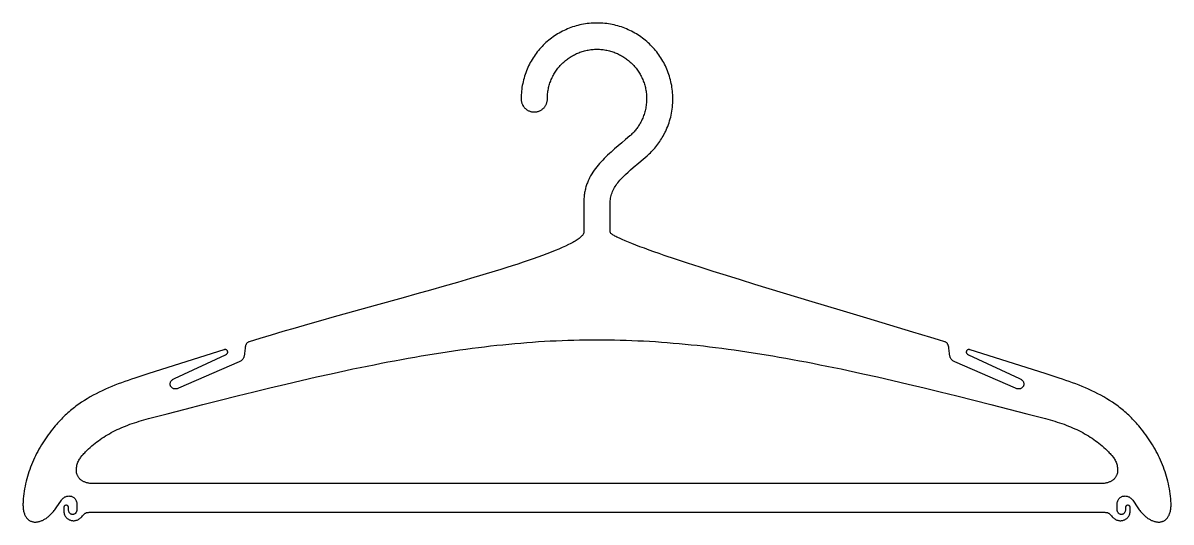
# Model space of a CAD drawing. Extents: x 27 to 2943, y 104 to 2866.
# Drawn here: x 32.5 to 432.5, y 540.9 to 714.9 of the extents above; entities that cross this region are included whole.
import ezdxf

# ---------------------------------------------------------------- set-up
doc = ezdxf.new("R2010")
doc.units = 0
doc.layers.add('IMPORT_-_HANGER_PACK_EPS', color=18, linetype='CONTINUOUS')

msp = doc.modelspace()

# ---------------------------------------------------------------- linework, layer by layer
at = {"layer": 'IMPORT_-_HANGER_PACK_EPS'}
for points in [[(388.64, 592.7), (362.49, 600.99), (362.37, 601.02), (362.25, 601.04), (362.14, 601.05), (362.03, 601.05), (361.93, 601.04), (361.83, 601.03), (361.74, 601), (361.65, 600.97), (361.57, 600.93), (361.5, 600.88), (361.43, 600.82), (361.37, 600.77), (361.32, 600.7), (361.27, 600.63), (361.23, 600.56), (361.2, 600.48), (361.18, 600.4), (361.16, 600.32), (361.15, 600.24), (361.15, 600.15), (361.16, 600.06), (361.18, 599.98), (361.2, 599.89), (361.24, 599.81), (361.29, 599.72), (361.34, 599.64), (361.4, 599.56), (361.48, 599.48), (361.57, 599.41), (361.66, 599.34), (361.77, 599.28), (361.88, 599.22), (379.64, 591.03), (379.91, 590.9), (380.14, 590.76), (380.35, 590.61), (380.54, 590.45), (380.7, 590.28), (380.83, 590.11), (380.95, 589.94), (381.04, 589.76), (381.11, 589.58), (381.15, 589.4), (381.18, 589.22), (381.19, 589.04), (381.18, 588.86), (381.15, 588.69), (381.1, 588.52), (381.04, 588.36), (380.96, 588.21), (380.86, 588.06), (380.75, 587.93), (380.63, 587.8), (380.49, 587.69), (380.34, 587.59), (380.17, 587.5), (380, 587.43), (379.81, 587.38), (379.61, 587.34), (379.41, 587.33), (379.19, 587.33), (378.97, 587.35), (378.74, 587.4), (378.5, 587.47), (378.26, 587.57), (357.12, 596.78), (356.89, 596.89), (356.68, 597.01), (356.48, 597.15), (356.31, 597.29), (356.15, 597.44), (356, 597.6), (355.87, 597.77), (355.75, 597.95), (355.65, 598.14), (355.56, 598.34), (355.48, 598.55), (355.42, 598.77), (355.36, 599), (355.32, 599.23), (355.28, 599.47), (355.25, 599.72), (355.09, 601.6), (355.05, 601.9), (354.99, 602.21), (354.94, 602.37), (354.89, 602.53), (354.83, 602.69), (354.75, 602.85), (354.66, 603), (354.56, 603.14), (354.45, 603.28), (354.32, 603.41), (354.17, 603.52), (354, 603.63), (353.82, 603.72), (353.62, 603.8), (351.43, 604.48), (348.84, 605.28), (342.56, 607.18), (326.51, 611.98), (317.24, 614.75), (307.47, 617.68), (302.48, 619.19), (297.45, 620.72), (292.43, 622.25), (287.43, 623.79), (282.5, 625.32), (277.66, 626.83), (272.95, 628.32), (268.39, 629.79), (264.01, 631.21), (259.85, 632.59), (255.94, 633.91), (254.09, 634.55), (252.31, 635.17), (250.61, 635.77), (249, 636.36), (247.46, 636.93), (246.02, 637.47), (244.67, 638), (243.41, 638.5), (242.26, 638.98), (241.21, 639.43), (240.27, 639.86), (239.45, 640.26), (239.08, 640.45), (238.74, 640.64), (238.43, 640.81), (238.15, 640.98), (237.9, 641.14), (237.68, 641.3), (237.5, 641.44), (237.35, 641.58), (237.23, 641.72), (237.14, 641.84), (237.09, 641.95), (237.08, 642.01), (237.07, 642.06), (237.07, 642.37), (237.07, 642.69), (237.07, 652.39), (237.09, 652.89), (237.13, 653.38), (237.19, 653.87), (237.29, 654.35), (237.4, 654.82), (237.55, 655.29), (237.71, 655.75), (237.9, 656.2), (238.11, 656.65), (238.34, 657.09), (238.59, 657.53), (238.86, 657.96), (239.14, 658.39), (239.45, 658.82), (239.77, 659.24), (240.11, 659.66), (240.47, 660.08), (240.83, 660.49), (241.22, 660.9), (241.61, 661.31), (242.02, 661.72), (242.44, 662.13), (243.3, 662.94), (244.21, 663.75), (245.14, 664.56), (247.07, 666.19), (248.6, 667.48), (249.95, 668.63), (250.23, 668.86), (250.23, 668.86), (250.23, 668.87), (250.26, 668.9), (250.67, 669.28), (251.08, 669.67), (251.47, 670.07), (251.86, 670.48), (252.24, 670.89), (252.6, 671.32), (252.97, 671.75), (253.32, 672.19), (253.66, 672.64), (253.99, 673.1), (254.32, 673.57), (254.63, 674.04), (254.94, 674.52), (255.23, 675.01), (255.52, 675.5), (255.8, 676.01), (256.24, 676.85), (256.42, 677.24), (256.59, 677.59), (256.86, 678.21), (257.12, 678.85), (257.36, 679.49), (257.58, 680.14), (257.79, 680.79), (257.98, 681.46), (258.16, 682.13), (258.31, 682.81), (258.45, 683.49), (258.57, 684.19), (258.68, 684.89), (258.76, 685.59), (258.83, 686.3), (258.88, 687.02), (258.91, 687.74), (258.92, 688.47), (258.93, 688.47), (258.93, 688.47), (258.93, 688.47), (258.92, 688.47), (258.91, 689.15), (258.88, 689.83), (258.84, 690.51), (258.78, 691.18), (258.7, 691.84), (258.61, 692.5), (258.5, 693.16), (258.38, 693.81), (258.24, 694.45), (258.08, 695.09), (257.91, 695.72), (257.73, 696.34), (257.53, 696.96), (257.31, 697.57), (257.08, 698.18), (256.84, 698.77), (256.58, 699.36), (256.31, 699.94), (256.03, 700.52), (255.73, 701.08), (255.42, 701.64), (255.09, 702.19), (254.76, 702.73), (254.41, 703.26), (254.05, 703.79), (253.67, 704.3), (253.29, 704.8), (252.89, 705.3), (252.48, 705.78), (252.06, 706.25), (251.63, 706.72), (251.18, 707.17), (250.73, 707.61), (250.27, 708.04), (249.79, 708.47), (249.31, 708.87), (248.82, 709.27), (248.31, 709.66), (247.8, 710.03), (247.28, 710.39), (246.74, 710.74), (246.2, 711.08), (245.65, 711.4), (245.1, 711.72), (244.53, 712.01), (243.96, 712.3), (243.38, 712.57), (242.79, 712.83), (242.19, 713.07), (241.58, 713.3), (240.97, 713.51), (240.36, 713.72), (239.73, 713.9), (239.1, 714.07), (238.46, 714.23), (237.82, 714.37), (237.17, 714.49), (236.52, 714.6), (235.86, 714.69), (235.19, 714.77), (234.52, 714.83), (233.85, 714.87), (233.17, 714.89), (232.48, 714.9), (232.48, 714.92), (232.48, 714.92), (232.48, 714.92), (232.48, 714.9), (231.8, 714.89), (231.12, 714.87), (230.44, 714.83), (229.77, 714.77), (229.11, 714.69), (228.45, 714.6), (227.79, 714.49), (227.14, 714.37), (226.5, 714.23), (225.86, 714.07), (225.23, 713.9), (224.61, 713.72), (223.99, 713.51), (223.38, 713.3), (222.78, 713.07), (222.18, 712.83), (221.59, 712.57), (221.01, 712.3), (220.43, 712.01), (219.87, 711.72), (219.31, 711.4), (218.76, 711.08), (218.22, 710.74), (217.69, 710.39), (217.17, 710.03), (216.65, 709.66), (216.15, 709.27), (215.65, 708.87), (215.17, 708.47), (214.7, 708.05), (214.23, 707.61), (213.78, 707.17), (213.34, 706.72), (212.91, 706.25), (212.49, 705.78), (212.08, 705.3), (211.68, 704.8), (211.29, 704.3), (210.92, 703.79), (210.56, 703.26), (210.21, 702.73), (209.87, 702.19), (209.55, 701.64), (209.23, 701.08), (208.94, 700.52), (208.65, 699.94), (208.38, 699.36), (208.12, 698.77), (207.88, 698.18), (207.65, 697.57), (207.44, 696.96), (207.24, 696.34), (207.05, 695.72), (206.88, 695.09), (206.72, 694.45), (206.59, 693.81), (206.46, 693.16), (206.35, 692.5), (206.26, 691.84), (206.19, 691.18), (206.13, 690.51), (206.08, 689.83), (206.06, 689.15), (206.05, 688.47), (206.03, 688.47), (206.03, 688.47), (206.04, 688.23), (206.05, 688), (206.08, 687.77), (206.12, 687.54), (206.18, 687.32), (206.24, 687.1), (206.31, 686.89), (206.39, 686.68), (206.48, 686.48), (206.58, 686.28), (206.7, 686.09), (206.81, 685.9), (206.94, 685.72), (207.08, 685.55), (207.22, 685.38), (207.37, 685.22), (207.53, 685.07), (207.7, 684.93), (207.87, 684.79), (208.05, 684.66), (208.24, 684.54), (208.43, 684.43), (208.63, 684.33), (208.83, 684.24), (209.04, 684.16), (209.26, 684.09), (209.47, 684.02), (209.7, 683.97), (209.92, 683.93), (210.15, 683.9), (210.38, 683.89), (210.62, 683.88), (210.86, 683.89), (211.09, 683.9), (211.32, 683.93), (211.54, 683.97), (211.77, 684.02), (211.98, 684.09), (212.2, 684.16), (212.41, 684.24), (212.61, 684.33), (212.81, 684.43), (213, 684.54), (213.19, 684.66), (213.37, 684.79), (213.54, 684.93), (213.71, 685.07), (213.86, 685.22), (214.02, 685.38), (214.16, 685.55), (214.3, 685.72), (214.43, 685.9), (214.54, 686.09), (214.66, 686.28), (214.76, 686.48), (214.85, 686.68), (214.93, 686.89), (215, 687.1), (215.06, 687.32), (215.12, 687.54), (215.16, 687.77), (215.19, 688), (215.2, 688.23), (215.21, 688.47), (215.21, 688.47), (215.19, 688.47), (215.2, 688.91), (215.21, 689.36), (215.24, 689.8), (215.28, 690.23), (215.33, 690.66), (215.39, 691.09), (215.46, 691.52), (215.54, 691.94), (215.64, 692.36), (215.74, 692.78), (215.85, 693.19), (215.97, 693.6), (216.1, 694), (216.24, 694.4), (216.39, 694.79), (216.55, 695.18), (216.72, 695.57), (216.9, 695.95), (217.09, 696.32), (217.28, 696.69), (217.49, 697.06), (217.7, 697.42), (217.92, 697.77), (218.15, 698.12), (218.39, 698.46), (218.63, 698.8), (218.89, 699.13), (219.15, 699.45), (219.42, 699.77), (219.69, 700.08), (219.98, 700.39), (220.27, 700.68), (220.57, 700.97), (220.87, 701.26), (221.18, 701.53), (221.5, 701.8), (221.82, 702.06), (222.15, 702.32), (222.49, 702.56), (222.83, 702.8), (223.18, 703.03), (223.53, 703.25), (223.89, 703.46), (224.26, 703.67), (224.63, 703.86), (225, 704.05), (225.38, 704.23), (225.77, 704.4), (226.16, 704.56), (226.55, 704.71), (226.95, 704.85), (227.35, 704.98), (227.76, 705.1), (228.17, 705.21), (228.59, 705.32), (229.01, 705.41), (229.43, 705.49), (229.86, 705.56), (230.29, 705.62), (230.72, 705.67), (231.15, 705.71), (231.59, 705.74), (232.04, 705.75), (232.48, 705.76), (232.48, 705.74), (232.48, 705.74), (232.48, 705.74), (232.48, 705.76), (232.93, 705.75), (233.37, 705.74), (233.81, 705.71), (234.24, 705.67), (234.68, 705.62), (235.11, 705.56), (235.53, 705.49), (235.96, 705.41), (236.38, 705.32), (236.79, 705.21), (237.2, 705.1), (237.61, 704.98), (238.01, 704.85), (238.41, 704.71), (238.81, 704.56), (239.2, 704.4), (239.58, 704.23), (239.96, 704.05), (240.34, 703.86), (240.71, 703.67), (241.07, 703.46), (241.43, 703.25), (241.78, 703.03), (242.13, 702.8), (242.48, 702.56), (242.81, 702.32), (243.14, 702.06), (243.47, 701.8), (243.78, 701.53), (244.09, 701.26), (244.4, 700.97), (244.7, 700.68), (244.99, 700.38), (245.27, 700.08), (245.55, 699.77), (245.81, 699.45), (246.08, 699.13), (246.33, 698.8), (246.57, 698.46), (246.81, 698.12), (247.04, 697.77), (247.26, 697.42), (247.48, 697.06), (247.68, 696.69), (247.88, 696.32), (248.06, 695.95), (248.24, 695.57), (248.41, 695.18), (248.57, 694.79), (248.72, 694.4), (248.86, 694), (248.99, 693.6), (249.12, 693.19), (249.23, 692.78), (249.33, 692.36), (249.42, 691.94), (249.5, 691.52), (249.57, 691.09), (249.63, 690.66), (249.68, 690.23), (249.72, 689.8), (249.75, 689.36), (249.77, 688.91), (249.77, 688.47), (249.76, 688.47), (249.76, 688.47), (249.76, 688.47), (249.77, 688.47), (249.77, 688), (249.75, 687.53), (249.72, 687.06), (249.67, 686.6), (249.62, 686.14), (249.55, 685.68), (249.47, 685.23), (249.37, 684.78), (249.27, 684.34), (249.16, 683.9), (249.03, 683.46), (248.89, 683.03), (248.74, 682.61), (248.59, 682.18), (248.42, 681.77), (248.24, 681.35), (247.96, 680.76), (247.73, 680.31), (247.55, 679.99), (247.37, 679.67), (247.18, 679.36), (246.99, 679.05), (246.78, 678.75), (246.57, 678.45), (246.36, 678.16), (246.13, 677.87), (245.91, 677.58), (245.67, 677.3), (245.43, 677.02), (245.18, 676.75), (244.93, 676.48), (244.67, 676.22), (244.41, 675.96), (244.13, 675.71), (244.13, 675.71), (244.13, 675.71), (243.94, 675.53), (242.46, 674.26), (241.19, 673.18), (239.9, 672.09), (238.63, 671), (237.38, 669.91), (236.78, 669.37), (236.18, 668.82), (235.6, 668.26), (235.03, 667.7), (234.47, 667.14), (233.93, 666.56), (233.4, 665.98), (232.9, 665.4), (232.41, 664.8), (231.94, 664.19), (231.49, 663.57), (231.06, 662.94), (230.65, 662.3), (230.27, 661.65), (229.91, 660.97), (229.74, 660.63), (229.58, 660.29), (229.42, 659.94), (229.27, 659.59), (229.13, 659.23), (228.99, 658.87), (228.87, 658.5), (228.74, 658.13), (228.63, 657.75), (228.52, 657.37), (228.43, 656.99), (228.34, 656.6), (228.25, 656.2), (228.18, 655.8), (228.11, 655.39), (228.06, 654.98), (228.01, 654.56), (227.97, 654.14), (227.93, 653.71), (227.91, 653.28), (227.9, 652.84), (227.89, 652.39), (227.89, 648.31), (227.89, 642.69), (227.89, 642.37), (227.89, 642.06), (227.88, 641.87), (227.84, 641.68), (227.77, 641.49), (227.67, 641.29), (227.54, 641.09), (227.39, 640.88), (227.21, 640.67), (227, 640.46), (226.77, 640.24), (226.51, 640.03), (226.23, 639.8), (225.92, 639.58), (225.59, 639.35), (225.23, 639.11), (224.85, 638.88), (224.44, 638.64), (224.02, 638.4), (223.56, 638.15), (223.09, 637.91), (222.59, 637.66), (221.54, 637.15), (220.39, 636.62), (219.17, 636.09), (217.86, 635.55), (216.48, 635), (215.03, 634.44), (213.5, 633.87), (211.9, 633.29), (210.24, 632.7), (208.51, 632.11), (206.73, 631.5), (204.88, 630.89), (202.98, 630.28), (201.03, 629.65), (199.03, 629.02), (196.98, 628.39), (192.76, 627.1), (188.38, 625.8), (183.86, 624.48), (179.24, 623.14), (174.52, 621.8), (169.74, 620.46), (164.91, 619.11), (155.21, 616.41), (145.58, 613.74), (140.85, 612.42), (136.2, 611.12), (131.67, 609.83), (127.26, 608.57), (123, 607.33), (118.91, 606.12), (115.02, 604.94), (113.15, 604.36), (111.34, 603.8), (111.14, 603.72), (110.96, 603.63), (110.8, 603.52), (110.65, 603.41), (110.52, 603.28), (110.4, 603.14), (110.3, 603), (110.21, 602.85), (110.14, 602.69), (110.07, 602.53), (110.02, 602.37), (109.98, 602.21), (109.91, 601.9), (109.88, 601.6), (109.71, 599.72), (109.68, 599.47), (109.65, 599.23), (109.6, 599), (109.55, 598.77), (109.48, 598.55), (109.4, 598.34), (109.31, 598.14), (109.21, 597.95), (109.09, 597.77), (108.96, 597.6), (108.82, 597.44), (108.66, 597.29), (108.48, 597.15), (108.29, 597.01), (108.08, 596.89), (107.85, 596.78), (86.71, 587.57), (86.46, 587.47), (86.23, 587.4), (86, 587.35), (85.77, 587.33), (85.56, 587.33), (85.35, 587.34), (85.15, 587.38), (84.97, 587.43), (84.79, 587.5), (84.63, 587.59), (84.48, 587.69), (84.34, 587.8), (84.21, 587.93), (84.1, 588.06), (84.01, 588.21), (83.93, 588.36), (83.86, 588.52), (83.82, 588.69), (83.79, 588.86), (83.77, 589.04), (83.78, 589.22), (83.81, 589.4), (83.86, 589.58), (83.93, 589.76), (84.02, 589.94), (84.13, 590.11), (84.27, 590.28), (84.43, 590.45), (84.61, 590.61), (84.82, 590.76), (85.06, 590.9), (85.32, 591.03), (103.08, 599.22), (103.2, 599.28), (103.3, 599.34), (103.4, 599.41), (103.48, 599.48), (103.56, 599.56), (103.62, 599.64), (103.68, 599.72), (103.72, 599.81), (103.76, 599.89), (103.79, 599.98), (103.8, 600.06), (103.81, 600.15), (103.81, 600.24), (103.8, 600.32), (103.79, 600.4), (103.76, 600.48), (103.73, 600.56), (103.69, 600.63), (103.65, 600.7), (103.59, 600.77), (103.53, 600.82), (103.46, 600.88), (103.39, 600.93), (103.31, 600.97), (103.23, 601), (103.13, 601.03), (103.04, 601.04), (102.93, 601.05), (102.83, 601.05), (102.71, 601.04), (102.6, 601.02), (102.47, 600.99), (76.32, 592.7), (73.87, 591.92), (71.47, 591.13), (70.28, 590.73), (69.1, 590.33), (67.94, 589.92), (66.79, 589.5), (65.64, 589.07), (64.51, 588.63), (63.39, 588.17), (62.29, 587.71), (61.19, 587.22), (60.11, 586.73), (59.04, 586.21), (57.98, 585.67), (56.93, 585.12), (55.9, 584.54), (54.88, 583.94), (53.87, 583.32), (52.88, 582.67), (52.38, 582.33), (51.9, 581.99), (51.41, 581.64), (50.93, 581.28), (50.45, 580.92), (49.97, 580.55), (49.5, 580.17), (49.03, 579.78), (48.57, 579.38), (48.11, 578.98), (47.65, 578.57), (47.2, 578.15), (46.75, 577.72), (46.3, 577.28), (45.85, 576.83), (45.41, 576.37), (44.98, 575.9), (44.55, 575.43), (44.12, 574.94), (43.69, 574.45), (43.27, 573.94), (42.85, 573.42), (42.32, 572.75), (41.81, 572.07), (41.3, 571.38), (40.8, 570.68), (40.32, 569.98), (39.84, 569.26), (39.38, 568.54), (38.93, 567.81), (38.49, 567.08), (38.06, 566.33), (37.64, 565.58), (37.24, 564.82), (36.86, 564.05), (36.48, 563.28), (36.12, 562.5), (35.78, 561.71), (35.45, 560.91), (35.13, 560.11), (34.83, 559.29), (34.55, 558.48), (34.28, 557.65), (34.03, 556.82), (33.8, 555.98), (33.58, 555.13), (33.38, 554.28), (33.2, 553.42), (33.04, 552.55), (32.89, 551.68), (32.77, 550.8), (32.66, 549.91), (32.58, 549.02), (32.51, 548.12), (32.49, 547.69), (32.48, 547.27), (32.48, 546.86), (32.49, 546.47), (32.51, 546.09), (32.55, 545.73), (32.59, 545.38), (32.65, 545.04), (32.72, 544.72), (32.79, 544.41), (32.87, 544.12), (32.97, 543.84), (33.07, 543.57), (33.18, 543.32), (33.3, 543.08), (33.43, 542.85), (33.57, 542.64), (33.71, 542.44), (33.86, 542.25), (34.02, 542.07), (34.18, 541.91), (34.36, 541.76), (34.53, 541.63), (34.72, 541.5), (34.91, 541.39), (35.1, 541.29), (35.3, 541.2), (35.51, 541.13), (35.72, 541.07), (35.93, 541.02), (36.15, 540.98), (36.38, 540.95), (36.6, 540.94), (36.83, 540.94), (37.07, 540.94), (37.3, 540.96), (37.54, 541), (37.78, 541.04), (38.03, 541.09), (38.27, 541.16), (38.52, 541.23), (38.77, 541.32), (39.01, 541.42), (39.26, 541.53), (39.51, 541.65), (39.76, 541.78), (40.02, 541.92), (40.27, 542.07), (40.52, 542.23), (40.76, 542.4), (41.01, 542.59), (41.26, 542.78), (41.5, 542.98), (41.75, 543.19), (41.99, 543.41), (42.23, 543.65), (42.46, 543.89), (42.7, 544.14), (42.93, 544.4), (43.16, 544.67), (43.38, 544.95), (43.6, 545.23), (43.81, 545.53), (44.02, 545.84), (45.85, 548.56), (46, 548.76), (46.16, 548.95), (46.33, 549.12), (46.51, 549.28), (46.7, 549.43), (46.91, 549.56), (47.12, 549.67), (47.33, 549.77), (47.55, 549.85), (47.77, 549.92), (48, 549.97), (48.23, 550), (48.46, 550.02), (48.69, 550.01), (48.91, 550), (49.13, 549.96), (49.35, 549.91), (49.56, 549.83), (49.77, 549.74), (49.97, 549.63), (50.16, 549.5), (50.34, 549.36), (50.5, 549.19), (50.66, 549), (50.8, 548.79), (50.92, 548.56), (51.03, 548.31), (51.13, 548.04), (51.2, 547.75), (51.25, 547.44), (51.29, 547.11), (51.3, 546.75), (51.3, 545.54), (51.29, 545.3), (51.27, 545.08), (51.23, 544.88), (51.17, 544.69), (51.11, 544.51), (51.03, 544.35), (50.94, 544.21), (50.84, 544.08), (50.73, 543.96), (50.62, 543.86), (50.5, 543.78), (50.37, 543.71), (50.24, 543.65), (50.1, 543.61), (49.97, 543.59), (49.83, 543.58), (49.69, 543.58), (49.56, 543.6), (49.42, 543.63), (49.29, 543.68), (49.17, 543.74), (49.04, 543.82), (48.93, 543.91), (48.82, 544.01), (48.72, 544.13), (48.63, 544.27), (48.56, 544.41), (48.49, 544.58), (48.44, 544.75), (48.4, 544.94), (48.37, 545.15), (48.36, 545.37), (48.36, 545.94), (48.36, 546.04), (48.34, 546.13), (48.32, 546.22), (48.29, 546.3), (48.25, 546.38), (48.21, 546.45), (48.16, 546.51), (48.1, 546.57), (48.04, 546.62), (47.98, 546.66), (47.83, 546.73), (47.68, 546.77), (47.53, 546.78), (47.37, 546.77), (47.22, 546.73), (47.08, 546.66), (47.01, 546.62), (46.95, 546.57), (46.89, 546.51), (46.84, 546.45), (46.8, 546.38), (46.76, 546.31), (46.73, 546.22), (46.71, 546.13), (46.69, 546.04), (46.69, 545.94), (46.69, 544.99), (46.7, 544.66), (46.73, 544.34), (46.79, 544.04), (46.87, 543.75), (46.96, 543.48), (47.08, 543.22), (47.21, 542.98), (47.36, 542.76), (47.52, 542.55), (47.7, 542.36), (47.89, 542.18), (48.09, 542.03), (48.3, 541.89), (48.52, 541.76), (48.75, 541.66), (48.99, 541.57), (49.24, 541.5), (49.49, 541.45), (49.75, 541.42), (50.01, 541.41), (50.27, 541.41), (50.53, 541.44), (50.8, 541.48), (51.06, 541.55), (51.32, 541.63), (51.58, 541.74), (51.83, 541.86), (52.08, 542.01), (52.32, 542.18), (52.56, 542.36), (52.79, 542.57), (53.01, 542.81), (53.25, 543.09), (53.45, 543.32), (53.64, 543.54), (53.84, 543.75), (53.94, 543.84), (54.06, 543.94), (54.19, 544.02), (54.33, 544.09), (54.48, 544.16), (54.65, 544.22), (54.84, 544.26), (55.05, 544.3), (55.28, 544.32), (55.53, 544.33), (232.48, 544.33), (409.43, 544.33), (409.69, 544.32), (409.92, 544.3), (410.13, 544.26), (410.31, 544.22), (410.48, 544.16), (410.64, 544.09), (410.78, 544.02), (410.9, 543.94), (411.02, 543.84), (411.13, 543.75), (411.33, 543.54), (411.52, 543.32), (411.71, 543.09), (411.96, 542.81), (412.18, 542.57), (412.41, 542.36), (412.64, 542.18), (412.88, 542.01), (413.13, 541.86), (413.39, 541.74), (413.65, 541.63), (413.91, 541.55), (414.17, 541.48), (414.43, 541.44), (414.7, 541.41), (414.96, 541.41), (415.22, 541.42), (415.47, 541.45), (415.73, 541.5), (415.97, 541.57), (416.21, 541.66), (416.44, 541.76), (416.67, 541.89), (416.88, 542.03), (417.08, 542.18), (417.27, 542.36), (417.45, 542.55), (417.61, 542.76), (417.76, 542.98), (417.89, 543.22), (418, 543.48), (418.1, 543.75), (418.18, 544.04), (418.23, 544.34), (418.27, 544.66), (418.28, 544.99), (418.28, 545.94), (418.27, 546.04), (418.26, 546.13), (418.24, 546.22), (418.21, 546.31), (418.17, 546.38), (418.12, 546.45), (418.07, 546.51), (418.02, 546.57), (417.95, 546.62), (417.89, 546.66), (417.75, 546.73), (417.6, 546.77), (417.44, 546.78), (417.28, 546.77), (417.13, 546.73), (416.99, 546.66), (416.93, 546.62), (416.86, 546.57), (416.81, 546.51), (416.76, 546.45), (416.71, 546.38), (416.67, 546.3), (416.64, 546.22), (416.62, 546.13), (416.61, 546.04), (416.6, 545.94), (416.6, 545.37), (416.59, 545.15), (416.57, 544.94), (416.53, 544.75), (416.48, 544.58), (416.41, 544.41), (416.33, 544.27), (416.24, 544.13), (416.14, 544.01), (416.04, 543.91), (415.92, 543.82), (415.8, 543.74), (415.67, 543.68), (415.54, 543.63), (415.41, 543.6), (415.27, 543.58), (415.13, 543.58), (415, 543.59), (414.86, 543.61), (414.73, 543.65), (414.6, 543.71), (414.47, 543.78), (414.35, 543.86), (414.23, 543.96), (414.13, 544.08), (414.03, 544.21), (413.94, 544.35), (413.86, 544.51), (413.79, 544.69), (413.74, 544.88), (413.7, 545.08), (413.68, 545.3), (413.67, 545.54), (413.67, 546.75), (413.68, 547.11), (413.71, 547.44), (413.77, 547.75), (413.84, 548.04), (413.93, 548.31), (414.04, 548.56), (414.17, 548.79), (414.31, 549), (414.46, 549.19), (414.63, 549.36), (414.81, 549.5), (415, 549.63), (415.2, 549.74), (415.4, 549.83), (415.61, 549.91), (415.83, 549.96), (416.05, 550), (416.28, 550.01), (416.51, 550.02), (416.74, 550), (416.96, 549.97), (417.19, 549.92), (417.41, 549.85), (417.63, 549.77), (417.85, 549.67), (418.06, 549.56), (418.26, 549.43), (418.45, 549.28), (418.64, 549.12), (418.81, 548.95), (418.97, 548.76), (419.12, 548.56), (420.94, 545.84), (421.15, 545.53), (421.37, 545.23), (421.59, 544.95), (421.81, 544.67), (422.04, 544.4), (422.27, 544.14), (422.5, 543.89), (422.74, 543.65), (422.98, 543.41), (423.22, 543.19), (423.46, 542.98), (423.71, 542.78), (423.95, 542.59), (424.2, 542.4), (424.45, 542.23), (424.7, 542.07), (424.95, 541.92), (425.2, 541.78), (425.45, 541.65), (425.7, 541.53), (425.95, 541.42), (426.2, 541.32), (426.45, 541.23), (426.7, 541.16), (426.94, 541.09), (427.18, 541.04), (427.42, 541), (427.66, 540.96), (427.9, 540.94), (428.13, 540.94), (428.36, 540.94), (428.59, 540.95), (428.81, 540.98), (429.03, 541.02), (429.25, 541.07), (429.46, 541.13), (429.66, 541.2), (429.86, 541.29), (430.06, 541.39), (430.25, 541.5), (430.43, 541.63), (430.61, 541.76), (430.78, 541.91), (430.95, 542.07), (431.1, 542.25), (431.25, 542.44), (431.4, 542.64), (431.53, 542.85), (431.66, 543.08), (431.78, 543.32), (431.89, 543.57), (432, 543.84), (432.09, 544.12), (432.18, 544.41), (432.25, 544.72), (432.32, 545.04), (432.37, 545.38), (432.42, 545.73), (432.45, 546.09), (432.48, 546.47), (432.49, 546.86), (432.49, 547.27), (432.48, 547.69), (432.46, 548.12), (432.39, 549.02), (432.3, 549.91), (432.2, 550.8), (432.07, 551.68), (431.93, 552.55), (431.76, 553.42), (431.58, 554.28), (431.38, 555.13), (431.17, 555.98), (430.93, 556.82), (430.68, 557.65), (430.42, 558.48), (430.13, 559.29), (429.83, 560.11), (429.52, 560.91), (429.19, 561.71), (428.84, 562.5), (428.48, 563.28), (428.11, 564.05), (427.72, 564.82), (427.32, 565.58), (426.91, 566.33), (426.48, 567.08), (426.04, 567.81), (425.59, 568.54), (425.12, 569.26), (424.65, 569.98), (424.16, 570.68), (423.67, 571.38), (423.16, 572.07), (422.64, 572.75), (422.11, 573.42), (421.69, 573.94), (421.27, 574.45), (420.85, 574.94), (420.42, 575.43), (419.99, 575.9), (419.55, 576.37), (419.11, 576.83), (418.67, 577.28), (418.22, 577.72), (417.77, 578.15), (417.32, 578.57), (416.86, 578.98), (416.4, 579.38), (415.93, 579.78), (415.46, 580.17), (414.99, 580.55), (414.52, 580.92), (414.04, 581.28), (413.56, 581.64), (413.07, 581.99), (412.58, 582.33), (412.09, 582.67), (411.1, 583.32), (410.09, 583.94), (409.07, 584.54), (408.03, 585.12), (406.99, 585.67), (405.93, 586.21), (404.86, 586.73), (403.78, 587.22), (402.68, 587.71), (401.57, 588.17), (400.45, 588.63), (399.32, 589.07), (398.18, 589.5), (397.03, 589.92), (395.86, 590.33), (394.69, 590.73), (393.5, 591.13), (391.09, 591.92), (388.64, 592.7)], [(388.71, 577.02), (389.56, 576.79), (390.4, 576.55), (391.23, 576.31), (392.05, 576.06), (392.86, 575.81), (393.65, 575.55), (394.44, 575.27), (395.22, 575), (395.98, 574.71), (396.74, 574.41), (397.48, 574.11), (398.21, 573.8), (398.94, 573.48), (399.65, 573.15), (400.35, 572.81), (401.04, 572.46), (401.72, 572.1), (402.39, 571.73), (403.05, 571.35), (403.7, 570.96), (404.34, 570.56), (404.97, 570.15), (405.58, 569.73), (406.19, 569.3), (406.78, 568.86), (407.37, 568.4), (407.94, 567.93), (408.51, 567.46), (409.06, 566.97), (409.6, 566.46), (410.13, 565.95), (410.65, 565.42), (410.95, 565.12), (411.25, 564.82), (411.54, 564.5), (411.68, 564.34), (411.81, 564.17), (412.41, 563.39), (412.62, 563.1), (412.81, 562.8), (413, 562.47), (413.17, 562.14), (413.32, 561.79), (413.46, 561.44), (413.58, 561.08), (413.68, 560.71), (413.77, 560.33), (413.83, 559.96), (413.87, 559.58), (413.88, 559.2), (413.87, 558.83), (413.84, 558.45), (413.78, 558.09), (413.69, 557.73), (413.63, 557.55), (413.57, 557.38), (413.5, 557.21), (413.42, 557.04), (413.34, 556.88), (413.25, 556.71), (413.14, 556.56), (413.04, 556.4), (412.92, 556.25), (412.79, 556.1), (412.66, 555.96), (412.51, 555.82), (412.36, 555.69), (412.2, 555.56), (412.03, 555.44), (411.85, 555.32), (411.66, 555.21), (411.46, 555.1), (411.25, 555), (411.03, 554.9), (410.8, 554.82), (410.56, 554.73), (410.31, 554.66), (410.05, 554.59), (409.78, 554.53), (409.5, 554.48), (409.2, 554.43), (408.9, 554.39), (408.59, 554.37), (408.26, 554.34), (407.92, 554.33), (407.57, 554.33), (407.01, 554.33), (407.01, 554.33), (232.48, 554.33), (57.95, 554.33), (57.95, 554.33), (57.39, 554.33), (57.04, 554.33), (56.7, 554.34), (56.38, 554.37), (56.06, 554.39), (55.76, 554.43), (55.47, 554.48), (55.18, 554.53), (54.91, 554.59), (54.65, 554.66), (54.4, 554.73), (54.16, 554.82), (53.93, 554.9), (53.71, 555), (53.51, 555.1), (53.31, 555.21), (53.12, 555.32), (52.94, 555.44), (52.76, 555.56), (52.6, 555.69), (52.45, 555.82), (52.31, 555.96), (52.17, 556.1), (52.04, 556.25), (51.93, 556.4), (51.82, 556.56), (51.72, 556.71), (51.62, 556.88), (51.54, 557.04), (51.46, 557.21), (51.39, 557.38), (51.33, 557.55), (51.27, 557.73), (51.18, 558.09), (51.12, 558.45), (51.09, 558.83), (51.08, 559.2), (51.1, 559.58), (51.14, 559.96), (51.2, 560.33), (51.28, 560.71), (51.38, 561.08), (51.5, 561.44), (51.64, 561.79), (51.8, 562.14), (51.97, 562.47), (52.15, 562.8), (52.35, 563.1), (52.56, 563.39), (53.15, 564.17), (53.28, 564.34), (53.42, 564.5), (53.72, 564.82), (54.02, 565.12), (54.31, 565.42), (54.83, 565.95), (55.36, 566.46), (55.9, 566.97), (56.46, 567.46), (57.02, 567.93), (57.59, 568.4), (58.18, 568.86), (58.77, 569.3), (59.38, 569.73), (60, 570.15), (60.62, 570.56), (61.26, 570.96), (61.91, 571.35), (62.57, 571.73), (63.24, 572.1), (63.92, 572.46), (64.61, 572.81), (65.31, 573.15), (66.02, 573.48), (66.75, 573.8), (67.48, 574.11), (68.23, 574.41), (68.98, 574.71), (69.75, 575), (70.52, 575.27), (71.31, 575.55), (72.11, 575.81), (72.91, 576.06), (73.73, 576.31), (74.56, 576.55), (75.4, 576.79), (76.25, 577.02), (82.72, 578.71), (89.03, 580.34), (95.2, 581.93), (101.23, 583.45), (107.12, 584.93), (112.88, 586.35), (118.52, 587.72), (124.03, 589.03), (129.42, 590.29), (134.71, 591.5), (139.88, 592.66), (142.43, 593.21), (144.96, 593.76), (147.46, 594.29), (149.93, 594.8), (152.39, 595.3), (154.82, 595.79), (157.23, 596.27), (159.62, 596.73), (161.98, 597.18), (164.33, 597.62), (166.66, 598.04), (168.97, 598.45), (171.26, 598.85), (173.53, 599.23), (175.79, 599.6), (178.02, 599.95), (180.25, 600.29), (182.46, 600.62), (184.65, 600.94), (186.83, 601.24), (189, 601.53), (191.15, 601.8), (193.29, 602.06), (195.42, 602.31), (197.54, 602.55), (199.65, 602.77), (201.75, 602.98), (203.84, 603.17), (205.92, 603.35), (207.99, 603.52), (210.06, 603.67), (212.12, 603.82), (214.17, 603.94), (216.22, 604.06), (218.26, 604.16), (220.3, 604.24), (222.34, 604.32), (224.37, 604.38), (226.4, 604.43), (228.43, 604.46), (230.45, 604.48), (232.48, 604.49), (234.51, 604.48), (236.53, 604.46), (238.56, 604.43), (240.59, 604.38), (242.62, 604.32), (244.66, 604.24), (246.7, 604.16), (248.74, 604.06), (250.79, 603.94), (252.84, 603.82), (254.9, 603.67), (256.97, 603.52), (259.04, 603.35), (261.12, 603.17), (263.21, 602.98), (265.31, 602.77), (267.42, 602.55), (269.54, 602.31), (271.67, 602.06), (273.81, 601.8), (275.96, 601.53), (278.13, 601.24), (280.31, 600.94), (282.5, 600.62), (284.71, 600.29), (286.94, 599.95), (289.18, 599.6), (291.43, 599.23), (293.7, 598.85), (296, 598.45), (298.3, 598.04), (300.63, 597.62), (302.98, 597.18), (305.35, 596.73), (307.73, 596.27), (310.14, 595.79), (312.57, 595.3), (315.03, 594.8), (317.5, 594.29), (320, 593.76), (322.53, 593.21), (325.08, 592.66), (330.26, 591.5), (335.54, 590.29), (340.93, 589.03), (346.45, 587.72), (352.08, 586.35), (357.84, 584.93), (363.73, 583.45), (369.76, 581.93), (375.93, 580.34), (382.24, 578.71), (388.71, 577.02)]]:
    msp.add_lwpolyline(points, close=True, dxfattribs=at)

doc.saveas('drawing.dxf')
